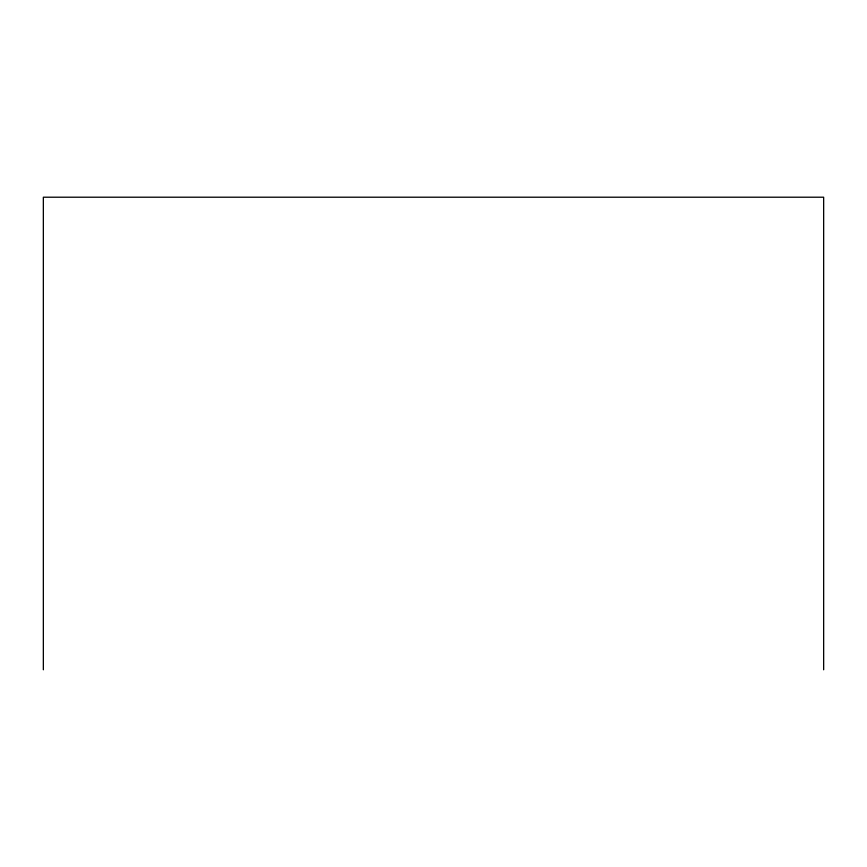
<?xml version="1.0" encoding="UTF-8"?>
<svg xmlns="http://www.w3.org/2000/svg" width="867" height="867" viewBox="0 0 867 867"><rect width="100%" height="100%" fill="white"/><g stroke="black" fill="none" stroke-linecap="round" stroke-linejoin="round"><path stroke-width="1.3" d="M823.65 669.79L823.65 197.21L43.35 197.21L43.35 669.79"/></g></svg>
